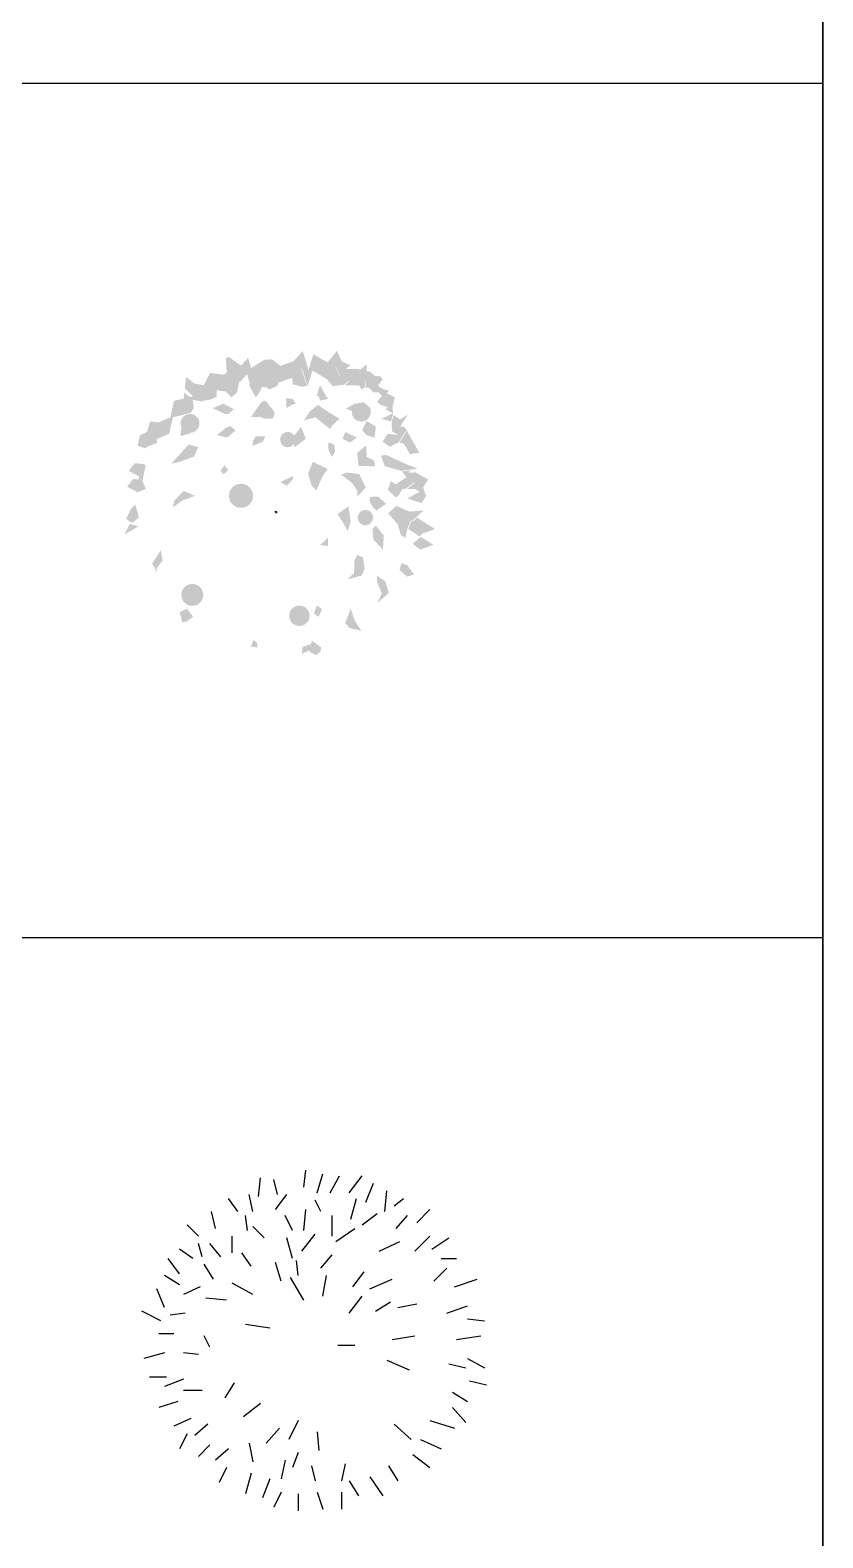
# Model space of a CAD drawing. Header units: millimetres. Extents: x 11966 to 133335, y 1756 to 88592.
# Drawn here: x 120433 to 133335, y 21098 to 45637 of the extents above; entities that cross this region are included whole.
import ezdxf

# ---------------------------------------------------------------- set-up
doc = ezdxf.new("R2010")
doc.units = ezdxf.units.MM
doc.layers.add('www.cad-blocks.net', color=7, linetype='Continuous')

# ---------------------------------------------------------------- blocks, each defined once
blk = doc.blocks.new('A$C6B9A6D54')
h = blk.add_hatch(color=61)
h.paths.add_polyline_path([(0.113, 2.394), (0.027, 2.22), (0.125, 2.152), (0.234, 2.243), (0.179, 2.449)])
h.paths.add_polyline_path([(0.167, 3.127), (0.071, 3), (0.24, 2.911), (0.225, 2.852), (0.296, 2.844), (0.345, 3.097), (0.295, 3.112)])
h.paths.add_polyline_path([(0.37, 3.639), (0.249, 3.576), (0.216, 3.409), (0.345, 3.368), (0.353, 3.372), (0.401, 3.54), (0.535, 3.524), (0.729, 3.605), (0.789, 3.872), (1.097, 3.95), (0.966, 4.081), (0.978, 4.182), (0.806, 4.139), (0.746, 3.871), (0.552, 3.79), (0.417, 3.806)])
h.paths.add_polyline_path([(1.53, 4.578), (1.395, 4.594), (1.29, 4.395), (1.138, 4.421), (1.004, 4.53), (0.982, 4.347), (1.114, 4.216), (1.062, 4.203), (1.122, 4.155), (1.274, 4.129), (1.379, 4.328), (1.513, 4.312), (1.65, 4.291), (1.634, 4.562)])
h.paths.add_polyline_path([(2.273, 4.808), (2.06, 4.672), (2.013, 4.842), (1.898, 4.715), (1.702, 4.853), (1.65, 4.836), (1.665, 4.58), (1.685, 4.587), (1.881, 4.448), (1.996, 4.576), (2.044, 4.406), (2.256, 4.542), (2.388, 4.55), (2.522, 4.441), (2.735, 4.518), (2.885, 4.686), (2.979, 4.374), (3.058, 4.633), (3.288, 4.499), (3.441, 4.689), (3.519, 4.518), (3.659, 4.455), (3.587, 4.395), (3.831, 4.389), (3.922, 4.47), (3.925, 4.355), (3.98, 4.351), (4.054, 4.281), (4.14, 4.277), (4.189, 4.223), (4.154, 4.18), (4.11, 4.122), (4.152, 4.089), (4.192, 4.067), (4.287, 4.037), (4.251, 3.999), (4.306, 3.974), (4.369, 3.939), (4.366, 4.062), (4.402, 4.196), (4.322, 4.24), (4.268, 4.266), (4.304, 4.304), (4.209, 4.334), (4.169, 4.355), (4.126, 4.388), (4.17, 4.446), (4.206, 4.489), (4.157, 4.544), (4.071, 4.548), (3.997, 4.617), (3.942, 4.621), (3.939, 4.737), (3.848, 4.655), (3.603, 4.661), (3.676, 4.722), (3.536, 4.784), (3.458, 4.955), (3.305, 4.766), (3.075, 4.899), (2.996, 4.64), (2.902, 4.952), (2.751, 4.785), (2.539, 4.708), (2.405, 4.816)])
h.paths.add_polyline_path([(4.641, 3.575), (4.609, 3.635), (4.597, 3.653), (4.594, 3.652), (4.473, 3.458), (4.544, 3.445), (4.592, 3.369), (4.624, 3.309), (4.644, 3.273), (4.799, 3.295)])
h.paths.add_polyline_path([(4.737, 2.976), (4.614, 2.971), (4.666, 3.012), (4.516, 2.991), (4.602, 2.888), (4.723, 2.805), (4.597, 2.705), (4.72, 2.709), (4.82, 2.655), (4.897, 2.613), (4.898, 2.614), (4.863, 2.733), (4.944, 2.862), (4.836, 2.921)])
h.paths.add_polyline_path([(4.761, 2.24), (4.699, 2.184), (4.668, 2.176), (4.618, 2.055), (4.806, 1.934), (4.84, 1.975), (5.057, 2.054), (4.85, 2.183)])
h = blk.add_hatch(color=82)
h.paths.add_polyline_path([(2.219, 4.11), (2.101, 3.939), (2.061, 3.874), (2.192, 3.882), (2.286, 3.848), (2.418, 3.855), (2.445, 3.944), (2.418, 3.994), (2.289, 4.148)])
h.paths.add_polyline_path([(1.439, 4.023), (1.625, 3.931), (1.689, 3.924), (1.781, 4.005), (1.612, 4.095)])
h.paths.add_polyline_path([(1.651, 3.7), (1.501, 3.583), (1.674, 3.543), (1.81, 3.662), (1.723, 3.73)])
h.paths.add_polyline_path([(0.967, 2.673), (0.812, 2.519), (0.785, 2.406), (0.949, 2.522), (1.148, 2.594)])
h.paths.add_polyline_path([(3.05, 0.239), (3.012, 0.059), (3.12, 0), (3.193, 0.061), (3.201, 0.129)])
h.paths.add_polyline_path([(3.132, 0.809), (3.082, 0.684), (3.157, 0.626), (3.218, 0.75)])
h.paths.add_polyline_path([(4.507, 1.499), (4.478, 1.387), (4.596, 1.281), (4.715, 1.313), (4.601, 1.465)])
h.paths.add_polyline_path([(4.822, 1.926), (4.69, 1.816), (4.812, 1.718), (5.029, 1.797)])
h.paths.add_polyline_path([(3.594, 3.634), (3.548, 3.523), (3.672, 3.463), (3.78, 3.542), (3.656, 3.603)])
h.paths.add_polyline_path([(3.183, 4.399), (3.128, 4.22), (3.161, 4.216), (3.185, 4.144), (3.319, 4.175), (3.29, 4.201)])
h.paths.add_polyline_path([(3.431, 4.698), (3.278, 4.509), (3.393, 4.379), (3.576, 4.404), (3.648, 4.465), (3.509, 4.527)])
h.paths.add_polyline_path([(0.925, 3.701), (0.909, 3.565), (1.078, 3.614), (1.089, 3.705)])
h.paths.add_polyline_path([(0.14, 2.87), (0.043, 2.743), (0.212, 2.654), (0.349, 2.707), (0.285, 2.853)])
h = blk.add_hatch(color=114)
h.paths.add_polyline_path([(4.18, 3.847), (4.339, 3.806), (4.374, 3.94)])
h.paths.add_polyline_path([(3.938, 3.812), (3.871, 3.659), (3.944, 3.581), (4.07, 3.543), (4.092, 3.725)])
h.paths.add_polyline_path([(3.82, 4.398), (3.861, 4.324), (3.915, 4.364), (3.912, 4.48)])
h.paths.add_polyline_path([(3.317, 3.464), (3.32, 3.349), (3.371, 3.227), (3.43, 3.312), (3.411, 3.43)])
h.paths.add_polyline_path([(3.628, 2.973), (3.526, 2.939), (3.706, 2.802), (3.789, 2.677), (3.794, 2.584), (3.926, 2.73), (3.821, 2.95)])
h.paths.add_polyline_path([(4.451, 2.129), (4.497, 1.962), (4.572, 1.907), (4.607, 2.065), (4.657, 2.185)])
h.paths.add_polyline_path([(4.603, 2.553), (4.836, 2.477), (4.917, 2.606), (4.809, 2.664)])
h.paths.add_polyline_path([(4.412, 2.779), (4.514, 2.702), (4.586, 2.714), (4.712, 2.814), (4.591, 2.898)])
h.paths.add_polyline_path([(2.724, 4.528), (2.742, 4.41), (2.885, 4.37), (2.968, 4.383), (2.885, 4.647), (2.874, 4.695)])
h.paths.add_polyline_path([(2.636, 4.185), (2.634, 4.023), (2.739, 4.08), (2.79, 4.097), (2.733, 4.173)])
h.paths.add_polyline_path([(2.246, 4.552), (2.033, 4.415), (2.03, 4.392), (2.138, 4.195), (2.197, 4.28), (2.24, 4.367), (2.305, 4.36), (2.367, 4.329), (2.487, 4.384), (2.512, 4.451), (2.377, 4.559)])
h.paths.add_polyline_path([(1.368, 4.337), (1.301, 4.23), (1.263, 4.139), (1.402, 4.161), (1.501, 4.206), (1.502, 4.322)])
h.paths.add_polyline_path([(0.39, 3.549), (0.342, 3.382), (0.529, 3.456), (0.524, 3.534)])
h = blk.add_hatch(color=96)
h.paths.add_polyline_path([(3.745, 4.091), (3.605, 4.015), (3.839, 3.918), (4.013, 4.012), (3.895, 4.119)])
h.paths.add_polyline_path([(4.283, 3.604), (4.202, 3.475), (4.323, 3.392), (4.463, 3.467), (4.584, 3.661), (4.46, 3.583)])
h.paths.add_polyline_path([(4.258, 3.261), (4.175, 3.248), (4.236, 3.078), (4.505, 3.001), (4.772, 3.038), (4.599, 3.105)])
h.paths.add_polyline_path([(4.339, 2.836), (4.287, 2.696), (4.406, 2.573), (4.457, 2.591), (4.519, 2.699)])
h.paths.add_polyline_path([(4.422, 2.433), (4.293, 2.31), (4.451, 2.129), (4.688, 2.194), (4.871, 2.357), (4.64, 2.338)])
h.paths.add_polyline_path([(3.468, 2.296), (3.551, 2.17), (3.632, 2.022), (3.683, 2.178), (3.644, 2.426)])
h.paths.add_polyline_path([(3.787, 1.63), (3.744, 1.543), (3.736, 1.336), (3.626, 1.234), (3.863, 1.298), (3.908, 1.408), (3.881, 1.596)])
h.paths.add_polyline_path([(3.185, 1.794), (3.314, 1.779), (3.314, 1.914)])
h.paths.add_polyline_path([(1.564, 3.007), (1.611, 2.943), (1.688, 3.011), (1.629, 3.095)])
h.paths.add_polyline_path([(0.976, 4.273), (0.955, 4.09), (1.087, 3.96), (1.127, 4.024), (1.111, 4.165)])
h.paths.add_polyline_path([(1.674, 4.597), (1.623, 4.579), (1.639, 4.3), (1.741, 4.196), (1.832, 4.277), (1.87, 4.458)])
h.paths.add_polyline_path([(3.149, 4.075), (3.023, 3.974), (2.923, 3.824), (3.109, 3.872), (3.347, 3.682), (3.388, 3.746), (3.498, 3.849), (3.315, 3.963)])
h.paths.add_polyline_path([(0.086, 2.138), (0, 1.963), (0.228, 2.098)])
h.paths.add_polyline_path([(2.9, 0.137), (2.886, 0.023), (3.018, 0.085), (3.038, 0.183)])
h = blk.add_hatch(color=30)
edge = h.paths.add_edge_path()
edge.add_arc((3.854, 3.956), 0.153, -60, 300, ccw=False)
edge = h.paths.add_edge_path()
edge.add_arc((2.658, 3.51), 0.125, -60, 300, ccw=False)
edge = h.paths.add_edge_path()
edge.add_arc((1.897, 2.595), 0.196, -60, 300, ccw=False)
edge = h.paths.add_edge_path()
edge.add_arc((1.067, 3.774), 0.153, -60, 300, ccw=False)
edge = h.paths.add_edge_path()
edge.add_arc((1.104, 0.982), 0.178, -60, 300, ccw=False)
edge = h.paths.add_edge_path()
edge.add_arc((2.847, 0.643), 0.166, -60, 300, ccw=False)
edge = h.paths.add_edge_path()
edge.add_arc((3.921, 2.241), 0.125, -60, 300, ccw=False)
h = blk.add_hatch(color=94)
h.paths.add_polyline_path([(0.451, 1.494), (0.532, 1.346), (0.524, 1.416), (0.621, 1.543), (0.591, 1.708)])
h.paths.add_polyline_path([(0.897, 0.702), (0.943, 0.535), (1.01, 0.55), (1.118, 0.63), (1.018, 0.757)])
h.paths.add_polyline_path([(2.101, 0.248), (2.056, 0.141), (2.164, 0.128), (2.159, 0.205)])
h.paths.add_polyline_path([(3.066, 3.15), (2.988, 2.953), (3.047, 2.761), (3.12, 2.683), (3.23, 2.924), (3.308, 3.031)])
h.paths.add_polyline_path([(2.538, 2.818), (2.645, 2.759), (2.739, 2.863), (2.746, 2.919)])
h.paths.add_polyline_path([(2.741, 3.549), (2.77, 3.384), (2.95, 3.524), (2.875, 3.718)])
h.paths.add_polyline_path([(2.136, 3.561), (2.095, 3.497), (2.084, 3.406), (2.256, 3.478), (2.289, 3.567)])
h.paths.add_polyline_path([(3.788, 3.293), (3.812, 3.083), (4.073, 3.075), (4.067, 3.168), (3.944, 3.229), (3.933, 3.415)])
h.paths.add_polyline_path([(3.997, 2.576), (3.989, 2.507), (4.043, 2.408), (4.102, 2.356), (4.26, 2.465), (4.129, 2.583)])
h.paths.add_polyline_path([(4.09, 2.111), (4.036, 2.051), (4.051, 1.885), (4.206, 1.719), (4.222, 1.947)])
h.paths.add_polyline_path([(4.107, 1.292), (4.112, 1.199), (4.187, 1.006), (4.12, 0.852), (4.303, 1.015), (4.244, 1.207)])
h.paths.add_polyline_path([(3.591, 0.522), (3.663, 0.444), (3.854, 0.398), (3.744, 0.573), (3.682, 0.758)])
h.paths.add_polyline_path([(0.873, 3.242), (0.76, 3.117), (0.895, 3.147), (1.134, 3.234), (1.201, 3.388), (1.043, 3.43)])
blk.add_hatch(color=61).paths.add_polyline_path([(4.379, 3.907), (4.35, 3.796), (4.353, 3.646), (4.471, 3.574), (4.594, 3.652), (4.473, 3.458), (4.544, 3.445), (4.592, 3.369), (4.624, 3.309), (4.644, 3.273), (4.799, 3.295), (4.641, 3.575), (4.609, 3.635), (4.561, 3.711), (4.49, 3.724), (4.611, 3.918), (4.487, 3.84)])
for q in [(2.445, 2.335), (2.463, 2.314), (2.467, 2.352), (2.484, 2.331)]:
    blk.add_line((2.465, 2.333), q)
blk = doc.blocks.new('A$C20C17E7E')
at = {"color": 54, "true_color": 0x999900}
for p, q in [((1.899, 5.117), (1.929, 5.423)), ((2.635, 5.271), (2.665, 5.546)), ((2.849, 5.179), (2.941, 5.485)), ((3.063, 5.179), (3.217, 5.455)), ((3.37, 5.179), (3.584, 5.455)), ((2.205, 5.147), (2.144, 5.393)), ((3.646, 5.025), (3.768, 5.332)), ((3.952, 4.871), (3.983, 5.21)), ((1.562, 4.871), (1.409, 5.086)), ((1.807, 4.871), (1.746, 5.147)), ((2.174, 4.903), (2.359, 5.147)), ((2.91, 4.871), (2.819, 5.056)), ((3.401, 4.749), (3.492, 5.086)), ((4.105, 4.964), (4.259, 5.086)), ((1.716, 4.565), (1.685, 4.81)), ((2.45, 4.565), (2.328, 4.81)), ((2.635, 4.565), (2.665, 4.903)), ((3.095, 4.474), (3.095, 4.81)), ((3.584, 4.658), (3.829, 4.841)), ((4.135, 4.597), (4.32, 4.81)), ((4.472, 4.688), (4.687, 4.903)), ((1.47, 4.198), (1.47, 4.474)), ((1.991, 4.443), (1.807, 4.627)), ((2.45, 4.106), (2.359, 4.443)), ((2.604, 4.228), (2.819, 4.504)), ((3.156, 4.382), (3.462, 4.597)), ((4.442, 4.228), (4.687, 4.474)), ((4.717, 4.259), (4.993, 4.443)), ((3.86, 4.228), (4.196, 4.382)), ((4.748, 3.739), (4.963, 3.953)), ((4.871, 4.106), (5.117, 4.106)), ((5.086, 3.646), (5.453, 3.77)), ((4.166, 3.31), (4.472, 3.37)), ((4.963, 3.218), (5.3, 3.34)), ((5.3, 3.125), (5.575, 3.095)), ((4.074, 2.788), (4.442, 2.849)), ((5.117, 2.788), (5.514, 2.849)), ((5.3, 2.482), (5.575, 2.33)), ((4.993, 2.391), (5.269, 2.33)), ((5.331, 2.115), (5.607, 2.054)), ((5.056, 1.931), (5.3, 1.778))]:
    blk.add_line(p, q, dxfattribs=at)
at = {"color": 60}
for p, q in [((1.195, 4.597), (1.134, 4.871)), ((0.919, 4.474), (0.735, 4.658)), ((0.827, 4.106), (0.613, 4.259)), ((0.98, 4.137), (0.919, 4.352)), ((1.286, 4.137), (1.102, 4.352)), ((1.777, 3.983), (1.623, 4.198)), ((0.613, 3.861), (0.428, 4.106)), ((1.164, 3.77), (1.01, 4.014)), ((2.267, 3.739), (2.174, 4.045)), ((2.543, 3.831), (2.513, 4.076)), ((2.91, 3.953), (3.095, 4.167)), ((0.613, 3.677), (0.367, 3.831)), ((1.807, 3.524), (1.47, 3.707)), ((2.635, 3.431), (2.42, 3.8)), ((2.941, 3.494), (3.002, 3.831)), ((3.431, 3.646), (3.614, 3.892)), ((3.707, 3.616), (4.074, 3.77)), ((0.367, 3.31), (0.244, 3.616)), ((0.949, 3.646), (0.674, 3.524)), ((1.378, 3.431), (1.041, 3.463)), ((3.37, 3.218), (3.584, 3.494)), ((0.306, 3.095), (0, 3.249)), ((0.704, 3.218), (0.459, 3.188)), ((3.799, 3.249), (4.044, 3.401)), ((2.083, 2.973), (1.685, 3.034)), ((0.52, 2.88), (0.276, 2.88)), ((1.102, 2.666), (1.01, 2.849)), ((0.367, 2.574), (0.03, 2.482)), ((0.919, 2.543), (0.674, 2.574)), ((3.186, 2.697), (3.462, 2.697)), ((3.983, 2.452), (4.35, 2.298)), ((0.398, 2.176), (0.122, 2.176)), ((0.674, 2.145), (0.367, 2.022)), ((1.501, 2.084), (1.347, 1.839)), ((0.582, 1.778), (0.276, 1.685)), ((0.98, 1.961), (0.674, 1.961)), ((1.929, 1.748), (1.653, 1.533)), ((0.796, 1.502), (0.52, 1.379)), ((5.056, 1.685), (5.269, 1.44)), ((0.735, 1.257), (0.613, 1.012)), ((1.071, 1.409), (0.858, 1.226)), ((2.237, 1.348), (2.022, 1.103)), ((2.543, 1.472), (2.389, 1.164)), ((2.849, 1.287), (2.88, 0.981)), ((4.105, 1.409), (4.381, 1.164)), ((4.687, 1.472), (5.086, 1.348)), ((1.102, 1.073), (0.919, 0.888)), ((1.409, 1.012), (1.195, 0.827)), ((1.746, 1.103), (1.807, 0.797)), ((4.535, 1.164), (4.871, 1.012)), ((2.328, 0.827), (2.267, 0.521)), ((2.543, 0.951), (2.45, 0.705)), ((3.308, 0.766), (3.247, 0.491)), ((4.411, 0.92), (4.687, 0.705)), ((1.378, 0.705), (1.256, 0.46)), ((1.777, 0.614), (1.685, 0.276)), ((2.083, 0.521), (1.961, 0.215)), ((2.757, 0.736), (2.819, 0.491)), ((3.707, 0.552), (3.922, 0.245)), ((4.013, 0.736), (4.166, 0.491)), ((2.267, 0.306), (2.144, 0.062)), ((2.543, 0.276), (2.543, 0)), ((2.849, 0.306), (2.941, 0.03)), ((3.247, 0.306), (3.247, 0.03)), ((3.37, 0.491), (3.523, 0.245))]:
    blk.add_line(p, q, dxfattribs=at)
blk = doc.blocks.new('FORMAT')
at = {"layer": 'www.cad-blocks.net', "color": 155, "true_color": 0x546d8e}
for p, q in [((133335, 1756), (133335, 88592)), ((133335, 44769), (19424, 44769)), ((133335, 30862), (19424, 30862))]:
    blk.add_line(p, q, dxfattribs=at)
blk.add_lwpolyline([(19424, 86496), (133335, 86496), (133335, 3048), (19424, 3048)], close=True, dxfattribs=at)

msp = doc.modelspace()

# ---------------------------------------------------------------- block references
at = {"xscale": 1000, "yscale": 1000, "zscale": 1000}
for name, p in [('A$C6B9A6D54', (121968, 35463)), ('A$C20C17E7E', (122253, 21537))]:
    msp.add_blockref(name, p, dxfattribs=at)
at = {"layer": 'www.cad-blocks.net'}
msp.add_blockref('FORMAT', (0, 0), dxfattribs=at)

doc.saveas('drawing.dxf')
